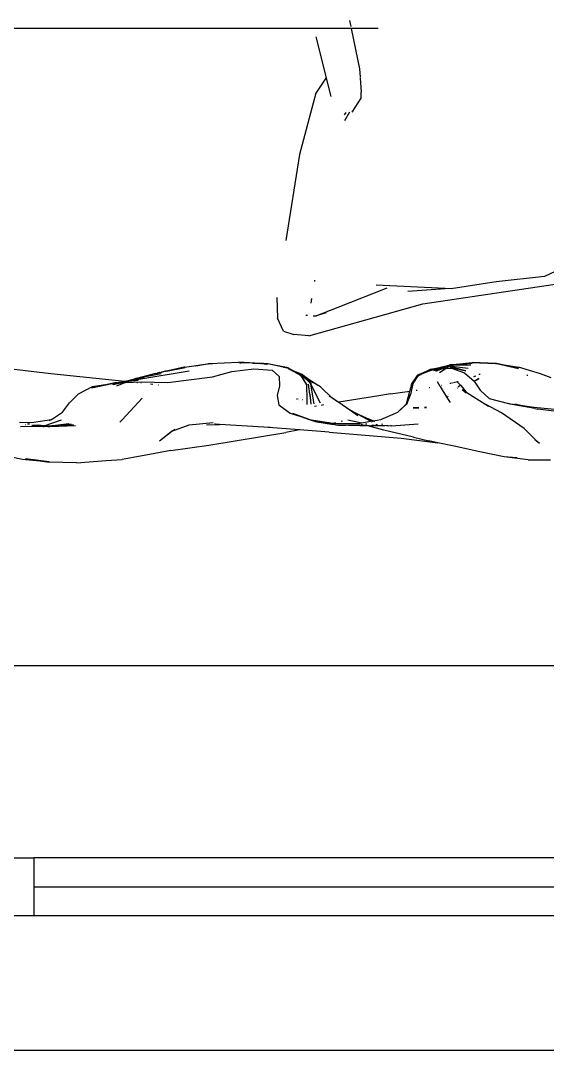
# Model space of a CAD drawing. Header units: millimetres. Extents: x -41292 to 298682, y -22072 to 33155.
# Drawn here: x 34528 to 34801, y 2681 to 3216 of the extents above; entities that cross this region are included whole.
import ezdxf

# ---------------------------------------------------------------- set-up
doc = ezdxf.new("R2010")
doc.units = ezdxf.units.MM
doc.layers.add('창호', color=4, linetype='Continuous')
doc.layers.add('틀', color=8, linetype='Continuous')

# ---------------------------------------------------------------- blocks, each defined once
blk = doc.blocks.new('AHSISHEUD')
for p, q in [((35325.94, 20863.7), (35326.57, 20860.71)), ((35326.78, 20859.68), (34889.52, 20859.68)), ((35326.78, 20859.68), (35331.15, 20838.65)), ((35340.82, 20859.68), (35326.78, 20859.68)), ((35316.43, 20824.24), (35308.66, 20855.22)), ((35331.15, 20838.65), (35331.4, 20834.38)), ((35313.59, 20833.78), (35308.47, 20825.92)), ((35331.43, 20833.93), (35331.87, 20826.44)), ((35308.47, 20825.92), (35299.94, 20794.21)), ((35331.77, 20826.31), (35331.87, 20826.44)), ((35331.77, 20826.31), (35331.78, 20826.28)), ((35331.92, 20823.42), (35331.87, 20826.44)), ((35327.33, 20816.19), (35331.92, 20823.42)), ((35323.23, 20814.67), (35324.15, 20815.92)), ((35325.9, 20816.07), (35323.31, 20811.56)), ((35299.94, 20794.21), (35292.85, 20749.54)), ((35445.32, 20739.32), (35427.04, 20730.68)), ((35307.77, 20728.92), (35307.65, 20728.15)), ((35363.89, 20716.55), (35441.16, 20728.01)), ((35401.99, 20728.03), (35378.59, 20724.38)), ((35427.04, 20730.68), (35401.99, 20728.03)), ((35319.99, 20714.76), (35345.46, 20724.85)), ((35375.54, 20724.54), (35339.73, 20726.32)), ((35356.25, 20723.21), (35375.54, 20724.54)), ((35378.59, 20724.38), (35375.54, 20724.54)), ((35288.15, 20719.81), (35288.58, 20709.09)), ((35304.84, 20699.84), (35363.89, 20716.55)), ((35306.25, 20719.27), (35305.87, 20716.9)), ((35308.11, 20710.14), (35319.99, 20714.76)), ((35313.7, 20711.86), (35308.11, 20710.14)), ((35291.61, 20702.33), (35288.58, 20709.09)), ((35304.1, 20710.44), (35303.27, 20710.5)), ((35308.11, 20710.14), (35307.03, 20710.22)), ((35291.61, 20702.33), (35296.93, 20700.67)), ((35304.84, 20699.84), (35296.93, 20700.67)), ((35240.24, 20683.67), (35252.12, 20685.35)), ((35246.22, 20684.35), (35252.12, 20685.35)), ((35254.59, 20685.33), (35252.11, 20685.18)), ((35252.12, 20685.35), (35252.5, 20685.41)), ((35252.5, 20685.41), (35252.75, 20685.43)), ((35253.34, 20685.52), (35252.75, 20685.43)), ((35252.75, 20685.43), (35253.69, 20685.47)), ((35253.34, 20685.52), (35268.25, 20686.17)), ((35254.7, 20685.32), (35254.59, 20685.33)), ((35279.76, 20685.61), (35268.25, 20686.17)), ((35268.85, 20685.86), (35268.9, 20685.86)), ((35268.9, 20685.86), (35269.7, 20685.83)), ((35275.54, 20685.7), (35269.35, 20685.98)), ((35275.54, 20685.7), (35277, 20685.64)), ((35277, 20685.64), (35279.76, 20685.61)), ((35279.76, 20685.61), (35280, 20685.6)), ((35280, 20685.6), (35280.06, 20685.56)), ((35280.33, 20685.58), (35280.06, 20685.56)), ((35280.35, 20685.51), (35280.06, 20685.56)), ((35280.55, 20685.57), (35280.33, 20685.58)), ((35280.68, 20685.57), (35280.55, 20685.57)), ((35280.68, 20685.57), (35280.74, 20685.56)), ((35280.74, 20685.56), (35281.23, 20685.48)), ((35280.74, 20685.56), (35281.25, 20685.55)), ((35282.83, 20685.09), (35280.81, 20685.43)), ((35281.4, 20685.53), (35281.25, 20685.55)), ((35283.38, 20685.43), (35281.4, 20685.53)), ((35281.83, 20685.45), (35281.4, 20685.53)), ((35281.54, 20685.42), (35282.99, 20685.17)), ((35283.12, 20685.22), (35282.05, 20685.41)), ((35283.38, 20685.43), (35283.49, 20685.39)), ((35294.11, 20683.33), (35283.49, 20685.39)), ((35291.47, 20683.73), (35283.49, 20685.39)), ((35373.92, 20683.61), (35376.75, 20684.46)), ((35375.33, 20683.93), (35376.75, 20684.46)), ((35376.75, 20684.46), (35377.9, 20684.89)), ((35376.75, 20684.46), (35377.49, 20684.67)), ((35376.84, 20684.29), (35377.17, 20684.43)), ((35377.17, 20684.43), (35377.67, 20684.66)), ((35377.17, 20684.43), (35377.91, 20684.64)), ((35377.49, 20684.67), (35377.67, 20684.66)), ((35378.07, 20684.64), (35377.49, 20684.39)), ((35377.67, 20684.66), (35377.71, 20684.67)), ((35377.71, 20684.67), (35378.21, 20684.9)), ((35377.71, 20684.67), (35377.91, 20684.64)), ((35378.21, 20684.9), (35377.9, 20684.89)), ((35378.07, 20684.64), (35377.91, 20684.64)), ((35378.16, 20684.67), (35378.07, 20684.64)), ((35378.14, 20684.42), (35378.18, 20684.43)), ((35378.4, 20684.77), (35378.16, 20684.67)), ((35379.65, 20684.64), (35378.16, 20684.67)), ((35378.56, 20684.57), (35378.18, 20684.43)), ((35378.21, 20684.9), (35378.36, 20684.92)), ((35378.37, 20684.45), (35378.3, 20684.41)), ((35378.36, 20684.92), (35389.53, 20686.07)), ((35383.98, 20685.27), (35378.36, 20684.92)), ((35378.37, 20684.45), (35379.65, 20684.64)), ((35378.56, 20684.57), (35378.37, 20684.45)), ((35382.94, 20685.11), (35378.4, 20684.77)), ((35379.65, 20684.64), (35379.71, 20684.64)), ((35379.71, 20684.64), (35379.87, 20684.67)), ((35379.87, 20684.67), (35379.94, 20684.67)), ((35379.94, 20684.67), (35382.94, 20685.11)), ((35388.93, 20684.65), (35379.94, 20684.67)), ((35383.38, 20685.15), (35382.94, 20685.11)), ((35389.63, 20685.62), (35383.38, 20685.15)), ((35383.38, 20685.15), (35383.98, 20685.27)), ((35383.98, 20685.27), (35384.44, 20685.29)), ((35384.44, 20685.29), (35389.53, 20686.07)), ((35384.44, 20685.29), (35388.82, 20685.9)), ((35389.63, 20685.62), (35384.44, 20685.29)), ((35388.82, 20685.9), (35389.53, 20686.07)), ((35389.53, 20686.07), (35401.75, 20685.62)), ((35402.02, 20685.56), (35389.53, 20686.07)), ((35401.75, 20685.62), (35402.02, 20685.56)), ((35402.02, 20685.56), (35402.37, 20685.54)), ((35402.33, 20685.49), (35413.68, 20682.98)), ((35402.35, 20685.51), (35403, 20685.4)), ((35403, 20685.4), (35402.37, 20685.54)), ((35403, 20685.4), (35413.6, 20683.58)), ((35413.68, 20682.98), (35403, 20685.4)), ((35170.92, 20680.21), (35144.33, 20683.27)), ((35209.23, 20676.18), (35170.92, 20680.21)), ((35225.23, 20680.31), (35215.42, 20677.78)), ((35228.17, 20680.21), (35215.42, 20677.78)), ((35242.71, 20681.61), (35215.59, 20677.06)), ((35225.23, 20680.31), (35226.04, 20680.52)), ((35226.04, 20680.52), (35227.3, 20680.92)), ((35227.22, 20680.82), (35226.04, 20680.52)), ((35227.22, 20680.82), (35227.3, 20680.92)), ((35227.3, 20680.84), (35227.22, 20680.82)), ((35227.3, 20680.92), (35230.36, 20681.52)), ((35227.53, 20680.87), (35227.32, 20680.82)), ((35227.53, 20680.87), (35227.62, 20680.88)), ((35228.1, 20681), (35228.31, 20681.05)), ((35230.36, 20681.52), (35228.31, 20681.05)), ((35230.94, 20681.63), (35230.36, 20681.52)), ((35240.03, 20683.65), (35230.94, 20681.63)), ((35230.94, 20681.63), (35239.24, 20683.53)), ((35230.94, 20681.63), (35240.52, 20683.5)), ((35239.24, 20683.53), (35240.03, 20683.65)), ((35240.24, 20683.67), (35240.03, 20683.65)), ((35245.93, 20684.32), (35246.22, 20684.35)), ((35254.7, 20678.59), (35264.8, 20681.35)), ((35264.8, 20681.35), (35276.31, 20682.71)), ((35276.31, 20682.71), (35285.69, 20682.04)), ((35285.69, 20682.04), (35289.43, 20678.74)), ((35291.62, 20683.7), (35291.47, 20683.73)), ((35291.62, 20683.7), (35293.31, 20683.4)), ((35291.62, 20683.7), (35293.46, 20683.31)), ((35293.31, 20683.4), (35293.46, 20683.31)), ((35294.11, 20683.33), (35293.31, 20683.4)), ((35293.46, 20683.31), (35293.68, 20683.27)), ((35294.11, 20683.33), (35293.68, 20683.27)), ((35293.98, 20683.05), (35294.3, 20682.83)), ((35294.11, 20683.33), (35296.46, 20681.88)), ((35294.37, 20682.8), (35294.3, 20682.83)), ((35294.38, 20682.77), (35294.37, 20682.8)), ((35294.54, 20682.67), (35294.38, 20682.77)), ((35294.74, 20682.52), (35294.54, 20682.67)), ((35294.7, 20682.62), (35294.54, 20682.67)), ((35294.73, 20682.6), (35294.7, 20682.62)), ((35294.98, 20682.46), (35294.73, 20682.6)), ((35294.74, 20682.52), (35294.98, 20682.46)), ((35294.74, 20682.52), (35300.39, 20679.44)), ((35294.98, 20682.46), (35295.2, 20682.34)), ((35295.41, 20682.33), (35294.98, 20682.46)), ((35295.34, 20682.3), (35295.2, 20682.34)), ((35295.34, 20682.3), (35295.49, 20682.23)), ((35295.41, 20682.33), (35295.83, 20682.11)), ((35295.49, 20682.23), (35295.58, 20682.19)), ((35295.83, 20682.11), (35295.58, 20682.19)), ((35296.06, 20682), (35295.83, 20682.11)), ((35296.38, 20681.87), (35296.06, 20682)), ((35296.46, 20681.88), (35296.38, 20681.87)), ((35296.62, 20681.72), (35296.38, 20681.87)), ((35296.46, 20681.88), (35296.68, 20681.74)), ((35297, 20681.54), (35296.62, 20681.72)), ((35296.68, 20681.74), (35297, 20681.54)), ((35297.46, 20681.45), (35296.68, 20681.74)), ((35297, 20681.54), (35297.18, 20681.43)), ((35301.05, 20679.69), (35297.18, 20681.43)), ((35300.87, 20679.89), (35297.18, 20681.43)), ((35297.18, 20681.43), (35297.82, 20681.03)), ((35301.31, 20679.92), (35297.46, 20681.45)), ((35297.46, 20681.45), (35301.09, 20679.88)), ((35297.82, 20681.03), (35300.39, 20679.44)), ((35297.82, 20681.03), (35300.72, 20679.63)), ((35300.39, 20679.44), (35300.72, 20679.63)), ((35300.39, 20679.44), (35303.6, 20674.61)), ((35300.39, 20679.44), (35303.57, 20674.53)), ((35303.6, 20674.61), (35300.72, 20679.63)), ((35301.05, 20679.69), (35300.87, 20679.89)), ((35301.05, 20679.69), (35305.61, 20675.12)), ((35301.31, 20679.92), (35301.09, 20679.88)), ((35301.09, 20679.88), (35306.15, 20675.16)), ((35306.15, 20675.16), (35301.31, 20679.92)), ((35301.73, 20679.64), (35301.31, 20679.92)), ((35302.62, 20678.88), (35301.31, 20679.92)), ((35302.62, 20678.88), (35301.73, 20679.64)), ((35361.19, 20679.5), (35358.28, 20675.04)), ((35358.28, 20675.04), (35361.15, 20679.27)), ((35361.15, 20679.27), (35358.39, 20675.07)), ((35358.96, 20675.21), (35361.47, 20679.07)), ((35361.02, 20678.83), (35361.15, 20679.27)), ((35361.02, 20678.83), (35361.47, 20679.07)), ((35361.15, 20679.27), (35361.77, 20679.55)), ((35361.15, 20679.27), (35361.19, 20679.5)), ((35364.1, 20680.71), (35361.19, 20679.5)), ((35361.47, 20679.07), (35363.84, 20680.36)), ((35361.47, 20679.07), (35361.77, 20679.55)), ((35361.77, 20679.55), (35361.81, 20679.6)), ((35363.84, 20680.36), (35361.81, 20679.6)), ((35363.84, 20680.36), (35369.62, 20682.55)), ((35364.1, 20680.71), (35367.79, 20682.51)), ((35365.96, 20681.49), (35364.1, 20680.71)), ((35368.63, 20682.58), (35365.96, 20681.49)), ((35367.69, 20682.41), (35365.96, 20681.49)), ((35368.63, 20682.58), (35367.69, 20682.41)), ((35367.69, 20682.41), (35367.79, 20682.51)), ((35368.79, 20682.66), (35367.79, 20682.51)), ((35367.79, 20682.51), (35368.63, 20682.58)), ((35370.68, 20682.62), (35368.42, 20682.03)), ((35368.42, 20682.03), (35370.37, 20682.6)), ((35368.79, 20682.66), (35368.63, 20682.58)), ((35368.92, 20682.64), (35368.79, 20682.66)), ((35368.92, 20682.64), (35370, 20682.84)), ((35369.38, 20682.58), (35369.31, 20682.59)), ((35369.38, 20682.58), (35372.33, 20683.17)), ((35371.23, 20683.01), (35369.38, 20682.58)), ((35369.62, 20682.55), (35370.37, 20682.6)), ((35369.7, 20681.83), (35372.37, 20682.74)), ((35369.7, 20681.83), (35372.09, 20682.72)), ((35372.59, 20683.31), (35370, 20682.84)), ((35371.23, 20683.01), (35370, 20682.84)), ((35370.37, 20682.6), (35372.33, 20683.17)), ((35370.37, 20682.6), (35370.68, 20682.62)), ((35373.4, 20683.33), (35370.68, 20682.62)), ((35370.68, 20682.62), (35372.09, 20682.72)), ((35373.8, 20682.84), (35370.71, 20681.54)), ((35370.71, 20681.54), (35373.59, 20682.83)), ((35371.28, 20683.02), (35371.23, 20683.01)), ((35372.59, 20683.31), (35371.28, 20683.02)), ((35372.33, 20683.17), (35371.28, 20683.02)), ((35372.09, 20682.72), (35372.24, 20682.78)), ((35372.24, 20682.78), (35372.37, 20682.74)), ((35372.33, 20683.17), (35372.36, 20683.18)), ((35372.36, 20683.18), (35374.42, 20683.6)), ((35372.36, 20683.18), (35373.21, 20683.43)), ((35373.4, 20683.33), (35372.36, 20683.18)), ((35372.37, 20682.74), (35374.6, 20683.51)), ((35372.37, 20682.74), (35373.59, 20682.83)), ((35373.21, 20683.43), (35372.59, 20683.31)), ((35376.12, 20683.01), (35372.61, 20680.76)), ((35373.5, 20683.51), (35373.21, 20683.43)), ((35374.42, 20683.6), (35373.4, 20683.33)), ((35374.6, 20683.51), (35373.4, 20683.33)), ((35373.53, 20683.52), (35373.5, 20683.51)), ((35373.68, 20683.56), (35373.53, 20683.52)), ((35373.59, 20682.83), (35375.34, 20683.61)), ((35373.59, 20682.83), (35373.8, 20682.84)), ((35373.92, 20683.61), (35373.68, 20683.56)), ((35375.78, 20683.68), (35373.8, 20682.84)), ((35373.8, 20682.84), (35376.12, 20683.01)), ((35375.33, 20683.93), (35373.92, 20683.61)), ((35375.11, 20683.78), (35373.92, 20683.61)), ((35374.42, 20683.6), (35375.11, 20683.78)), ((35374.6, 20683.51), (35375.51, 20683.82)), ((35375.34, 20683.61), (35374.6, 20683.51)), ((35375.34, 20683.84), (35375.11, 20683.78)), ((35376.29, 20684.08), (35375.33, 20683.93)), ((35375.34, 20683.61), (35376.03, 20683.92)), ((35375.63, 20683.91), (35375.34, 20683.84)), ((35375.34, 20683.84), (35375.51, 20683.82)), ((35375.78, 20683.68), (35375.34, 20683.61)), ((35375.51, 20683.82), (35375.72, 20683.89)), ((35375.72, 20683.89), (35375.63, 20683.91)), ((35375.72, 20683.89), (35375.8, 20683.92)), ((35376.66, 20684.05), (35375.78, 20683.68)), ((35377.52, 20683.93), (35375.78, 20683.68)), ((35375.8, 20683.92), (35375.96, 20683.97)), ((35375.8, 20683.92), (35376.03, 20683.92)), ((35375.96, 20683.97), (35376.11, 20683.96)), ((35376.03, 20683.92), (35376.11, 20683.96)), ((35376.11, 20683.96), (35376.25, 20684.02)), ((35377.55, 20683.93), (35376.12, 20683.01)), ((35376.12, 20683.01), (35378.77, 20683.19)), ((35376.25, 20684.02), (35376.29, 20684.08)), ((35376.25, 20684.02), (35376.66, 20684.05)), ((35376.29, 20684.08), (35376.52, 20684.14)), ((35376.52, 20684.14), (35376.84, 20684.29)), ((35376.84, 20684.13), (35376.66, 20684.05)), ((35377.46, 20684.39), (35376.84, 20684.13)), ((35377.46, 20684.39), (35376.84, 20684.29)), ((35376.84, 20684.13), (35377.3, 20684.18)), ((35377.39, 20684.23), (35377.3, 20684.18)), ((35377.3, 20684.18), (35377.42, 20684.16)), ((35387.46, 20682.87), (35377.39, 20684.23)), ((35377.55, 20683.93), (35377.52, 20683.93)), ((35378.12, 20683.67), (35377.55, 20683.93)), ((35386.35, 20681.82), (35377.55, 20683.93)), ((35378.12, 20684.4), (35378.14, 20684.42)), ((35378.12, 20683.67), (35386.35, 20681.82)), ((35378.77, 20683.19), (35385.65, 20680.67)), ((35385.65, 20680.67), (35390.52, 20676.36)), ((35393.24, 20679.87), (35392.96, 20679.76)), ((35393.68, 20679.91), (35393.24, 20679.87)), ((35425.03, 20680.11), (35413.6, 20683.58)), ((35418.45, 20679.24), (35417.95, 20679.29)), ((35430.51, 20678.1), (35425.03, 20680.11)), ((35202.54, 20675.19), (35192.04, 20672.98)), ((35192.04, 20672.98), (35202.77, 20675.16)), ((35192.46, 20673.55), (35202.54, 20675.19)), ((35203.3, 20675.35), (35202.54, 20675.19)), ((35202.77, 20675.16), (35204.36, 20675.4)), ((35202.77, 20675.16), (35203.61, 20675.36)), ((35206.13, 20675.47), (35202.82, 20674.78)), ((35202.82, 20674.78), (35206.28, 20675.4)), ((35203.28, 20674.61), (35207.23, 20675.52)), ((35203.28, 20674.61), (35206.28, 20675.4)), ((35203.61, 20675.36), (35203.3, 20675.35)), ((35203.72, 20675.37), (35203.61, 20675.36)), ((35204.03, 20675.43), (35203.72, 20675.37)), ((35203.72, 20675.37), (35204.36, 20675.4)), ((35206.42, 20675.7), (35204.03, 20675.43)), ((35204.03, 20675.43), (35204.36, 20675.4)), ((35204.36, 20675.4), (35206.13, 20675.47)), ((35209.57, 20675.62), (35204.95, 20673.86)), ((35206.13, 20675.47), (35206.64, 20675.5)), ((35206.28, 20675.4), (35206.64, 20675.5)), ((35206.42, 20675.7), (35208.68, 20676.04)), ((35208.17, 20675.9), (35206.42, 20675.7)), ((35206.64, 20675.5), (35207.23, 20675.52)), ((35207.23, 20675.52), (35209.57, 20675.62)), ((35209.52, 20676.05), (35208.17, 20675.9)), ((35208.68, 20676.04), (35208.17, 20675.9)), ((35208.68, 20676.04), (35208.71, 20676.04)), ((35208.71, 20676.04), (35210.85, 20676.36)), ((35208.71, 20676.04), (35209.23, 20676.18)), ((35209.23, 20676.18), (35215.02, 20677.71)), ((35212.84, 20676.87), (35209.23, 20676.18)), ((35209.52, 20676.05), (35210.85, 20676.36)), ((35209.52, 20676.05), (35211.28, 20676.25)), ((35209.57, 20675.62), (35217.77, 20675.98)), ((35210.85, 20676.36), (35212.48, 20676.74)), ((35210.85, 20676.36), (35211.9, 20676.52)), ((35216.19, 20676.8), (35211.28, 20676.25)), ((35211.35, 20676.31), (35211.28, 20676.25)), ((35211.5, 20676.33), (35211.35, 20676.31)), ((35211.5, 20676.33), (35215.59, 20677.06)), ((35211.9, 20676.52), (35211.5, 20676.33)), ((35212.04, 20676.54), (35211.9, 20676.52)), ((35212.04, 20676.54), (35215.59, 20677.06)), ((35212.48, 20676.74), (35212.04, 20676.54)), ((35212.48, 20676.74), (35212.71, 20676.79)), ((35212.71, 20676.79), (35215.26, 20677.38)), ((35212.84, 20676.87), (35212.71, 20676.79)), ((35213.05, 20676.92), (35212.84, 20676.87)), ((35215.02, 20677.71), (35213.05, 20676.92)), ((35215.26, 20677.38), (35213.05, 20676.92)), ((35215.11, 20677.73), (35215.02, 20677.71)), ((35215.12, 20677.7), (35215.02, 20677.71)), ((35215.12, 20677.7), (35215.16, 20677.75)), ((35215.16, 20677.75), (35215.26, 20677.75)), ((35215.26, 20677.75), (35215.42, 20677.78)), ((35215.86, 20675.48), (35215.47, 20675.52)), ((35215.74, 20677.55), (35217.71, 20678.12)), ((35217.1, 20677.71), (35217.16, 20677.72)), ((35219.07, 20678.33), (35217.16, 20677.72)), ((35217.83, 20675.27), (35217.66, 20675.29)), ((35217.81, 20678.14), (35217.71, 20678.12)), ((35217.77, 20675.98), (35231.53, 20675.75)), ((35219.22, 20678.35), (35219.07, 20678.33)), ((35223.79, 20674.65), (35222.56, 20674.78)), ((35226.69, 20674.34), (35226.65, 20674.35)), ((35231.53, 20675.75), (35254.7, 20678.59)), ((35289.63, 20673.98), (35288.43, 20668.94)), ((35289.43, 20678.74), (35289.63, 20673.98)), ((35302.62, 20678.88), (35302.93, 20678.68)), ((35302.93, 20678.68), (35309.86, 20674.15)), ((35307.15, 20675.29), (35302.93, 20678.68)), ((35303.6, 20674.61), (35303.57, 20674.53)), ((35303.57, 20674.53), (35303.7, 20666.52)), ((35305.38, 20669.56), (35304.68, 20674.81)), ((35305.61, 20675.12), (35305.67, 20675.03)), ((35305.67, 20675.03), (35305.68, 20674.98)), ((35305.68, 20674.98), (35305.74, 20674.93)), ((35305.75, 20674.61), (35305.68, 20674.98)), ((35305.75, 20674.86), (35305.74, 20674.93)), ((35307.54, 20664.56), (35305.75, 20674.86)), ((35310.82, 20664.86), (35305.75, 20674.86)), ((35310.78, 20673.41), (35309.86, 20674.15)), ((35357.84, 20673.38), (35358.21, 20674.78)), ((35357.92, 20674.36), (35357.84, 20673.38)), ((35357.92, 20674.36), (35358.28, 20675.04)), ((35358.21, 20674.78), (35357.92, 20674.36)), ((35357.98, 20670.09), (35358.96, 20675.21)), ((35358.21, 20674.78), (35358.28, 20675.04)), ((35361.02, 20678.83), (35358.42, 20675.07)), ((35372.94, 20673.64), (35371.55, 20675.97)), ((35373.64, 20674.2), (35373.54, 20674.18)), ((35378.45, 20675.23), (35377.89, 20675.11)), ((35379.33, 20675.41), (35378.87, 20675.31)), ((35381.95, 20675.97), (35379.87, 20675.53)), ((35382.02, 20675.89), (35383.45, 20674.26)), ((35382.32, 20676.05), (35382.16, 20676.01)), ((35383.45, 20674.26), (35382.36, 20673.27)), ((35383.45, 20674.26), (35385.34, 20672.09)), ((35391.07, 20679.01), (35390.25, 20678.69)), ((35391.59, 20676.9), (35390.52, 20676.36)), ((35390.52, 20676.36), (35393.64, 20671.64)), ((35391.21, 20678.93), (35390.62, 20678.65)), ((35393.07, 20677.82), (35391.53, 20676.94)), ((35391.59, 20676.9), (35393.07, 20677.82)), ((35180.61, 20665.04), (35185.22, 20669.77)), ((35185.22, 20669.77), (35192.46, 20673.55)), ((35288.43, 20668.94), (35289.15, 20664.06)), ((35305.2, 20670.31), (35305.67, 20666.33)), ((35305.38, 20669.56), (35305.67, 20666.33)), ((35311.66, 20672.51), (35310.78, 20673.41)), ((35311.66, 20672.51), (35316.16, 20668.23)), ((35315.29, 20668.83), (35316.16, 20668.23)), ((35341.14, 20668.74), (35320.3, 20665.4)), ((35347.11, 20669.83), (35341.14, 20668.74)), ((35347.11, 20669.83), (35357.26, 20671.22)), ((35355.49, 20664.62), (35357.26, 20671.22)), ((35355.62, 20664.75), (35357.98, 20670.09)), ((35355.79, 20664.91), (35357.98, 20670.09)), ((35357.26, 20671.22), (35357.84, 20673.38)), ((35360.58, 20671.67), (35361.02, 20671.73)), ((35367.61, 20672.92), (35367.2, 20672.83)), ((35372.94, 20673.64), (35376.44, 20667.89)), ((35377.05, 20668.45), (35376.65, 20668.08)), ((35380.91, 20671.95), (35380.88, 20671.92)), ((35382.03, 20672.97), (35381.85, 20672.81)), ((35384.37, 20672.09), (35386.52, 20670.25)), ((35384.37, 20672.09), (35386.74, 20670.56)), ((35385.34, 20672.09), (35386.74, 20670.56)), ((35386.74, 20670.56), (35386.84, 20670.49)), ((35386.84, 20670.49), (35396.62, 20664.22)), ((35393.64, 20671.64), (35398.46, 20667.45)), ((35176.94, 20660.26), (35180.61, 20665.04)), ((35218.25, 20667.61), (35207.89, 20656.35)), ((35289.15, 20664.06), (35295.12, 20659.79)), ((35298.58, 20667.02), (35298.42, 20667.04)), ((35299.32, 20666.95), (35298.88, 20666.99)), ((35301.75, 20666.71), (35301.47, 20666.74)), ((35303.83, 20666.51), (35303.7, 20666.52)), ((35303.7, 20666.52), (35303.74, 20664.27)), ((35305.67, 20666.33), (35305.57, 20666.34)), ((35305.67, 20666.33), (35305.9, 20664.37)), ((35305.87, 20666.31), (35305.67, 20666.33)), ((35308.84, 20663.38), (35307.71, 20663.18)), ((35310.41, 20665.87), (35310.36, 20665.88)), ((35312.44, 20664.02), (35311.24, 20663.8)), ((35316.54, 20667.88), (35316.07, 20668.21)), ((35316.16, 20668.23), (35316.19, 20668.21)), ((35316.19, 20668.21), (35320.3, 20665.4)), ((35316.19, 20668.21), (35316.54, 20667.88)), ((35319.68, 20665.63), (35316.54, 20667.88)), ((35316.54, 20667.88), (35316.78, 20667.65)), ((35319.68, 20665.63), (35316.78, 20667.65)), ((35320.3, 20665.4), (35326.13, 20661.4)), ((35350.97, 20660.21), (35355.49, 20664.62)), ((35350.97, 20660.21), (35355.38, 20664.2)), ((35355.79, 20664.91), (35355.38, 20664.2)), ((35355.49, 20664.62), (35355.62, 20664.75)), ((35355.62, 20664.75), (35355.79, 20664.91)), ((35376.44, 20667.89), (35376.39, 20667.84)), ((35376.44, 20667.89), (35378.07, 20665.22)), ((35396.62, 20664.22), (35397.98, 20663.3)), ((35404.72, 20659.99), (35396.62, 20664.22)), ((35398.46, 20667.45), (35408.43, 20664.71)), ((35409.32, 20664.48), (35408.43, 20664.71)), ((35408.43, 20664.71), (35415.66, 20663.71)), ((35422.03, 20662.21), (35409.32, 20664.48)), ((35411.66, 20664.66), (35415.66, 20663.71)), ((35415.66, 20663.71), (35416.14, 20663.6)), ((35415.66, 20663.71), (35421.57, 20662.89)), ((35171.15, 20656.5), (35176.94, 20660.26)), ((35171.3, 20656.52), (35176.94, 20660.26)), ((35295.12, 20659.79), (35300.66, 20657.94)), ((35305, 20656.49), (35296.42, 20659.53)), ((35300.66, 20657.94), (35296.42, 20659.53)), ((35300.66, 20657.94), (35305, 20656.49)), ((35306.23, 20655.85), (35300.66, 20657.94)), ((35328.41, 20660.16), (35326.13, 20661.4)), ((35326.13, 20661.4), (35330.24, 20658.59)), ((35328.41, 20660.16), (35334.55, 20657.36)), ((35336.8, 20655.56), (35328.41, 20660.16)), ((35342.11, 20656.51), (35350.97, 20660.21)), ((35361.85, 20662.64), (35358.98, 20662.52)), ((35359.07, 20662.38), (35361.85, 20662.54)), ((35364.87, 20662.72), (35365.79, 20662.77)), ((35365.79, 20662.81), (35364.88, 20662.77)), ((35416.47, 20651.82), (35404.72, 20659.99)), ((35421.57, 20662.89), (35435.86, 20661.45)), ((35422.03, 20662.21), (35423.58, 20661.82)), ((35438.8, 20659.91), (35423.58, 20661.82)), ((35154.58, 20655.14), (35160.79, 20654.89)), ((35155.21, 20652.73), (35155.17, 20652.72)), ((35163.85, 20652.88), (35155.21, 20652.73)), ((35167.18, 20652.84), (35155.21, 20652.73)), ((35156.03, 20653), (35163.85, 20652.88)), ((35157.97, 20653.75), (35157.7, 20653.77)), ((35159.47, 20653.96), (35158.78, 20654.02)), ((35159.98, 20654.04), (35159.06, 20654.14)), ((35160.79, 20654.89), (35171.15, 20656.5)), ((35161.05, 20653.49), (35166.92, 20653.02)), ((35167.01, 20653.11), (35161.55, 20653.5)), ((35163.86, 20653.54), (35163.72, 20653.54)), ((35163.94, 20652.88), (35163.85, 20652.88)), ((35167.04, 20653.24), (35163.86, 20653.54)), ((35165.17, 20652.91), (35163.94, 20652.88)), ((35167.04, 20653.24), (35164.4, 20653.55)), ((35165.22, 20652.91), (35165.17, 20652.91)), ((35166.66, 20652.93), (35165.22, 20652.91)), ((35165.22, 20652.91), (35167.18, 20652.84)), ((35166.92, 20653.02), (35166.66, 20652.93)), ((35166.66, 20652.93), (35166.89, 20652.89)), ((35166.89, 20652.89), (35167.18, 20652.84)), ((35166.89, 20652.89), (35167.48, 20652.88)), ((35166.99, 20653.05), (35166.92, 20653.02)), ((35166.92, 20653.02), (35166.98, 20653.02)), ((35166.99, 20653.05), (35167.16, 20653.1)), ((35167.13, 20653), (35167.86, 20652.95)), ((35167.16, 20653.1), (35167.48, 20653.21)), ((35167.29, 20653.09), (35167.16, 20653.1)), ((35167.18, 20652.84), (35167.48, 20652.88)), ((35167.48, 20653.21), (35176.38, 20656.2)), ((35167.57, 20653.16), (35167.48, 20653.21)), ((35167.91, 20652.88), (35167.48, 20652.88)), ((35167.57, 20653.16), (35167.67, 20653.19)), ((35168.32, 20653.02), (35167.6, 20653.07)), ((35167.91, 20652.88), (35168, 20652.93)), ((35168.06, 20653.14), (35167.96, 20653.12)), ((35168, 20652.93), (35168.28, 20652.91)), ((35168.59, 20653.06), (35168.06, 20653.14)), ((35168.28, 20652.91), (35168.57, 20653)), ((35168.28, 20652.91), (35169.25, 20652.84)), ((35168.75, 20652.99), (35168.57, 20653)), ((35168.69, 20653.08), (35168.59, 20653.06)), ((35168.85, 20653.04), (35168.75, 20652.99)), ((35168.92, 20653.01), (35168.85, 20653.04)), ((35168.98, 20653.05), (35168.92, 20653.01)), ((35168.98, 20653.05), (35168.93, 20653.05)), ((35169.03, 20653.02), (35168.98, 20653.05)), ((35169.03, 20653.02), (35169.16, 20653.04)), ((35169.16, 20653.04), (35180.21, 20654.41)), ((35169.24, 20653), (35169.16, 20653.04)), ((35169.39, 20653.01), (35169.24, 20653)), ((35169.25, 20652.84), (35170.23, 20652.9)), ((35181.51, 20654.11), (35169.39, 20653.01)), ((35169.65, 20652.99), (35169.39, 20653.01)), ((35182.69, 20653.76), (35169.65, 20652.99)), ((35169.65, 20652.99), (35172.64, 20653.07)), ((35169.65, 20652.99), (35170.23, 20652.9)), ((35171.3, 20656.52), (35169.89, 20655.68)), ((35170.23, 20652.9), (35170.28, 20652.9)), ((35170.28, 20652.9), (35183.7, 20653.36)), ((35170.28, 20652.9), (35172.64, 20653.07)), ((35171.15, 20656.5), (35171.3, 20656.52)), ((35172.64, 20653.07), (35182.69, 20653.76)), ((35172.64, 20653.07), (35183.7, 20653.36)), ((35207.89, 20656.35), (35206.71, 20655.01)), ((35233.64, 20650.46), (35242.75, 20653.68)), ((35242.75, 20653.68), (35255.18, 20654.82)), ((35251.7, 20653.71), (35258.5, 20653.93)), ((35256.11, 20654.14), (35255.82, 20654.11)), ((35258.5, 20653.93), (35256.19, 20654.07)), ((35281.49, 20652.46), (35258.5, 20653.93)), ((35299.91, 20651.01), (35281.49, 20652.46)), ((35284.92, 20652.24), (35281.49, 20652.46)), ((35305, 20656.49), (35317.47, 20654.56)), ((35307.88, 20655.47), (35306.23, 20655.85)), ((35317.62, 20653.85), (35306.23, 20655.85)), ((35307.88, 20655.47), (35317.62, 20653.85)), ((35317.47, 20654.56), (35318.03, 20654.55)), ((35318.69, 20653.67), (35317.62, 20653.85)), ((35318.55, 20654.66), (35318.03, 20654.55)), ((35318.03, 20654.55), (35330.52, 20654.42)), ((35331.41, 20653.53), (35318.69, 20653.67)), ((35318.69, 20653.67), (35319.97, 20653.46)), ((35319.97, 20653.46), (35323.97, 20653.45)), ((35322.26, 20655.52), (35321.61, 20655.37)), ((35324.39, 20653.44), (35323.97, 20653.45)), ((35325.33, 20653.44), (35324.39, 20653.44)), ((35325.04, 20656.21), (35332.25, 20654.73)), ((35325.33, 20653.44), (35326.39, 20653.48)), ((35331.33, 20653.41), (35325.33, 20653.44)), ((35335.45, 20653.23), (35325.33, 20653.44)), ((35326.39, 20653.48), (35331.41, 20653.53)), ((35326.39, 20653.48), (35331.33, 20653.41)), ((35330.52, 20654.42), (35332.25, 20654.73)), ((35331.33, 20653.41), (35331.54, 20653.41)), ((35334.71, 20653.39), (35331.41, 20653.53)), ((35331.54, 20653.41), (35332.26, 20653.4)), ((35332.68, 20653.64), (35331.92, 20653.67)), ((35332.25, 20654.73), (35336.8, 20655.56)), ((35332.26, 20653.4), (35332.44, 20653.4)), ((35332.44, 20653.4), (35334.71, 20653.39)), ((35334.25, 20654.32), (35334.65, 20654.24)), ((35334.55, 20657.36), (35338.31, 20655.82)), ((35334.55, 20657.36), (35338.04, 20655.77)), ((35334.99, 20653.36), (35334.71, 20653.39)), ((35335.02, 20653.35), (35334.99, 20653.36)), ((35335.11, 20653.35), (35335.02, 20653.35)), ((35335.45, 20653.23), (35335.11, 20653.35)), ((35343.73, 20650.95), (35335.45, 20653.23)), ((35336.3, 20653.21), (35335.45, 20653.23)), ((35336.3, 20653.21), (35337.76, 20653.32)), ((35336.8, 20655.56), (35338.04, 20655.77)), ((35337.17, 20653.33), (35337.27, 20653.34)), ((35337.27, 20653.34), (35337.76, 20653.32)), ((35337.58, 20655.13), (35337.44, 20655.21)), ((35337.76, 20653.32), (35337.89, 20653.33)), ((35337.96, 20653.44), (35337.89, 20653.43)), ((35337.89, 20653.33), (35341.04, 20653.3)), ((35338.53, 20653.4), (35337.96, 20653.44)), ((35338.04, 20655.77), (35338.31, 20655.82)), ((35338.2, 20653.47), (35338.53, 20653.4)), ((35338.31, 20655.82), (35342.11, 20656.51)), ((35338.53, 20653.4), (35338.96, 20653.44)), ((35338.58, 20655.53), (35338.7, 20655.47)), ((35338.85, 20655.6), (35338.97, 20655.55)), ((35340.33, 20653.62), (35339.64, 20653.66)), ((35340.33, 20653.62), (35340.15, 20653.73)), ((35340.4, 20653.59), (35340.33, 20653.62)), ((35340.6, 20653.61), (35340.4, 20653.59)), ((35341.04, 20653.3), (35341.67, 20653.29)), ((35345.17, 20653.19), (35341.67, 20653.29)), ((35341.67, 20653.29), (35344.31, 20653.27)), ((35343.21, 20653.88), (35342.67, 20654.07)), ((35345.29, 20653.15), (35345.17, 20653.19)), ((35345.98, 20652.91), (35345.29, 20653.15)), ((35345.97, 20653.12), (35345.29, 20653.15)), ((35345.97, 20653.12), (35347.36, 20653.26)), ((35347.63, 20653.25), (35347.36, 20653.26)), ((35347.63, 20653.25), (35361.47, 20654.27)), ((35227.28, 20645.4), (35233.64, 20650.46)), ((35227.28, 20645.4), (35233.26, 20650.29)), ((35233.64, 20650.46), (35233.26, 20650.29)), ((35235.19, 20651.29), (35233.64, 20650.46)), ((35252.84, 20643.05), (35292.87, 20649.68)), ((35299.91, 20651.01), (35292.87, 20649.68)), ((35300.14, 20651.05), (35299.91, 20651.01)), ((35315.3, 20649.8), (35299.91, 20651.01)), ((35315.3, 20649.8), (35352.66, 20646.73)), ((35359.03, 20647.24), (35343.73, 20650.95)), ((35359.03, 20647.24), (35367.07, 20645.39)), ((35416.47, 20651.82), (35420.77, 20647.64)), ((35420.77, 20647.64), (35422.14, 20646.21)), ((35233.15, 20640.33), (35252.84, 20643.05)), ((35352.66, 20646.73), (35371.82, 20644.37)), ((35371.82, 20644.37), (35367.07, 20645.39)), ((35380.26, 20642.55), (35371.82, 20644.37)), ((35393.52, 20639.58), (35380.26, 20642.55)), ((35423.29, 20645.09), (35422.14, 20646.21)), ((35424.56, 20644.02), (35422.17, 20645.89)), ((35424.56, 20644.02), (35423.29, 20645.09)), ((35143.4, 20638.43), (35156.16, 20635.91)), ((35213.65, 20636.64), (35207.95, 20635.59)), ((35222.1, 20638.33), (35213.65, 20636.64)), ((35233.15, 20640.33), (35222.1, 20638.33)), ((35406.25, 20637.08), (35393.52, 20639.58)), ((35418.58, 20635.5), (35406.25, 20637.08)), ((35408.21, 20636.9), (35406.25, 20637.08)), ((35412.74, 20636.59), (35408.21, 20636.9)), ((35412.74, 20636.59), (35412.96, 20636.55)), ((35156.16, 20635.91), (35165.22, 20634.95)), ((35169.93, 20634.45), (35157.73, 20636.08)), ((35157.73, 20636.08), (35165.22, 20634.95)), ((35165.22, 20634.95), (35170.03, 20634.22)), ((35165.22, 20634.95), (35169.93, 20634.45)), ((35184.11, 20634.01), (35170.03, 20634.22)), ((35184.11, 20634.01), (35199.63, 20635.12)), ((35199.63, 20635.12), (35207.95, 20635.59)), ((35418.58, 20635.5), (35430.22, 20635.54)), ((35072.05, 20528.67), (38072.05, 20528.67))]:
    blk.add_line(p, q)

msp = doc.modelspace()

# ---------------------------------------------------------------- linework, layer by layer
at = {"layer": '창호'}
for p, q in [((35964.67, 2780.58), (34534.67, 2780.58)), ((35964.67, 2750.58), (34534.67, 2750.58))]:
    msp.add_line(p, q, dxfattribs=at)
at = {"layer": '틀'}
for p, q in [((34444.67, 2880.58), (37444.67, 2880.58)), ((34534.67, 2765.58), (35964.67, 2765.58)), ((37444.67, 2680.58), (34444.67, 2680.58))]:
    msp.add_line(p, q, dxfattribs=at)
msp.add_lwpolyline([(34474.67, 2750.58), (34474.67, 2780.58), (34534.67, 2780.58), (34534.67, 2750.58)], close=True, dxfattribs=at)

# ---------------------------------------------------------------- block references
msp.add_blockref('AHSISHEUD', (-627.37, -17648.09))

doc.saveas('drawing.dxf')
